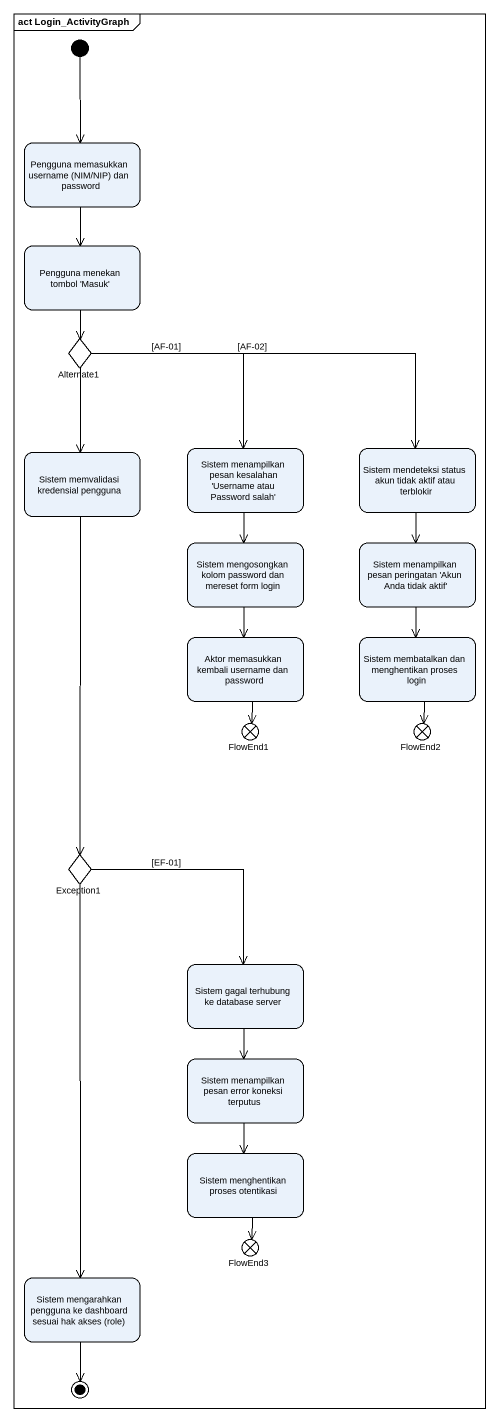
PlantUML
@startuml
mainframe act Login_ActivityGraph
hide empty description
state "Pengguna memasukkan username (NIM/NIP) dan password" as Pengguna_memasukkan
state "Pengguna menekan tombol 'Masuk'" as Pengguna_menekan_tombol
state Alternate1 <<choice>>
state "Sistem memvalidasi kredensial pengguna" as Sistem_memvalidasi
state "Sistem menampilkan pesan kesalahan 'Username atau Password salah'" as Sistem_menampilkan_pesan
state "Sistem mendeteksi status akun tidak aktif atau terblokir" as Sistem_mendeteksi_status
state "Sistem mengosongkan kolom password dan mereset form login" as Sistem_mengosongkan_kolom
state "Sistem menampilkan pesan peringatan 'Akun Anda tidak aktif'" as Sistem_menampilkan_pesan_2
state "Aktor memasukkan kembali username dan password" as Aktor_memasukkan_kembali
state "Sistem membatalkan dan menghentikan proses login" as Sistem_membatalkan_dan
state FlowEnd1 <<end>>
state FlowEnd2 <<end>>
state Exception1 <<choice>>
state "Sistem gagal terhubung ke database server" as Sistem_gagal_terhubung_ke
state "Sistem menampilkan pesan error koneksi terputus" as Sistem_menampilkan_pesan_3
state "Sistem menghentikan proses otentikasi" as Sistem_menghentikan_proses
state FlowEnd3 <<end>>
state "Sistem mengarahkan pengguna ke dashboard sesuai hak akses (role)" as Sistem_mengarahkan_pengguna
[*] --> Pengguna_memasukkan
Pengguna_memasukkan --> Pengguna_menekan_tombol
Pengguna_menekan_tombol --> Alternate1
Alternate1 --> Sistem_memvalidasi
Alternate1 --> Sistem_menampilkan_pesan : [AF-01]
Alternate1 -right-> Sistem_mendeteksi_status : [AF-02]
Sistem_memvalidasi --> Exception1
Sistem_menampilkan_pesan --> Sistem_mengosongkan_kolom
Sistem_mendeteksi_status --> Sistem_menampilkan_pesan_2
Sistem_mengosongkan_kolom --> Aktor_memasukkan_kembali
Sistem_menampilkan_pesan_2 --> Sistem_membatalkan_dan
Aktor_memasukkan_kembali --> FlowEnd1
Sistem_membatalkan_dan --> FlowEnd2
Exception1 --> Sistem_gagal_terhubung_ke : [EF-01]
Exception1 --> Sistem_mengarahkan_pengguna
Sistem_gagal_terhubung_ke --> Sistem_menampilkan_pesan_3
Sistem_menampilkan_pesan_3 --> Sistem_menghentikan_proses
Sistem_menghentikan_proses --> FlowEnd3
Sistem_mengarahkan_pengguna --> [*]
@enduml
